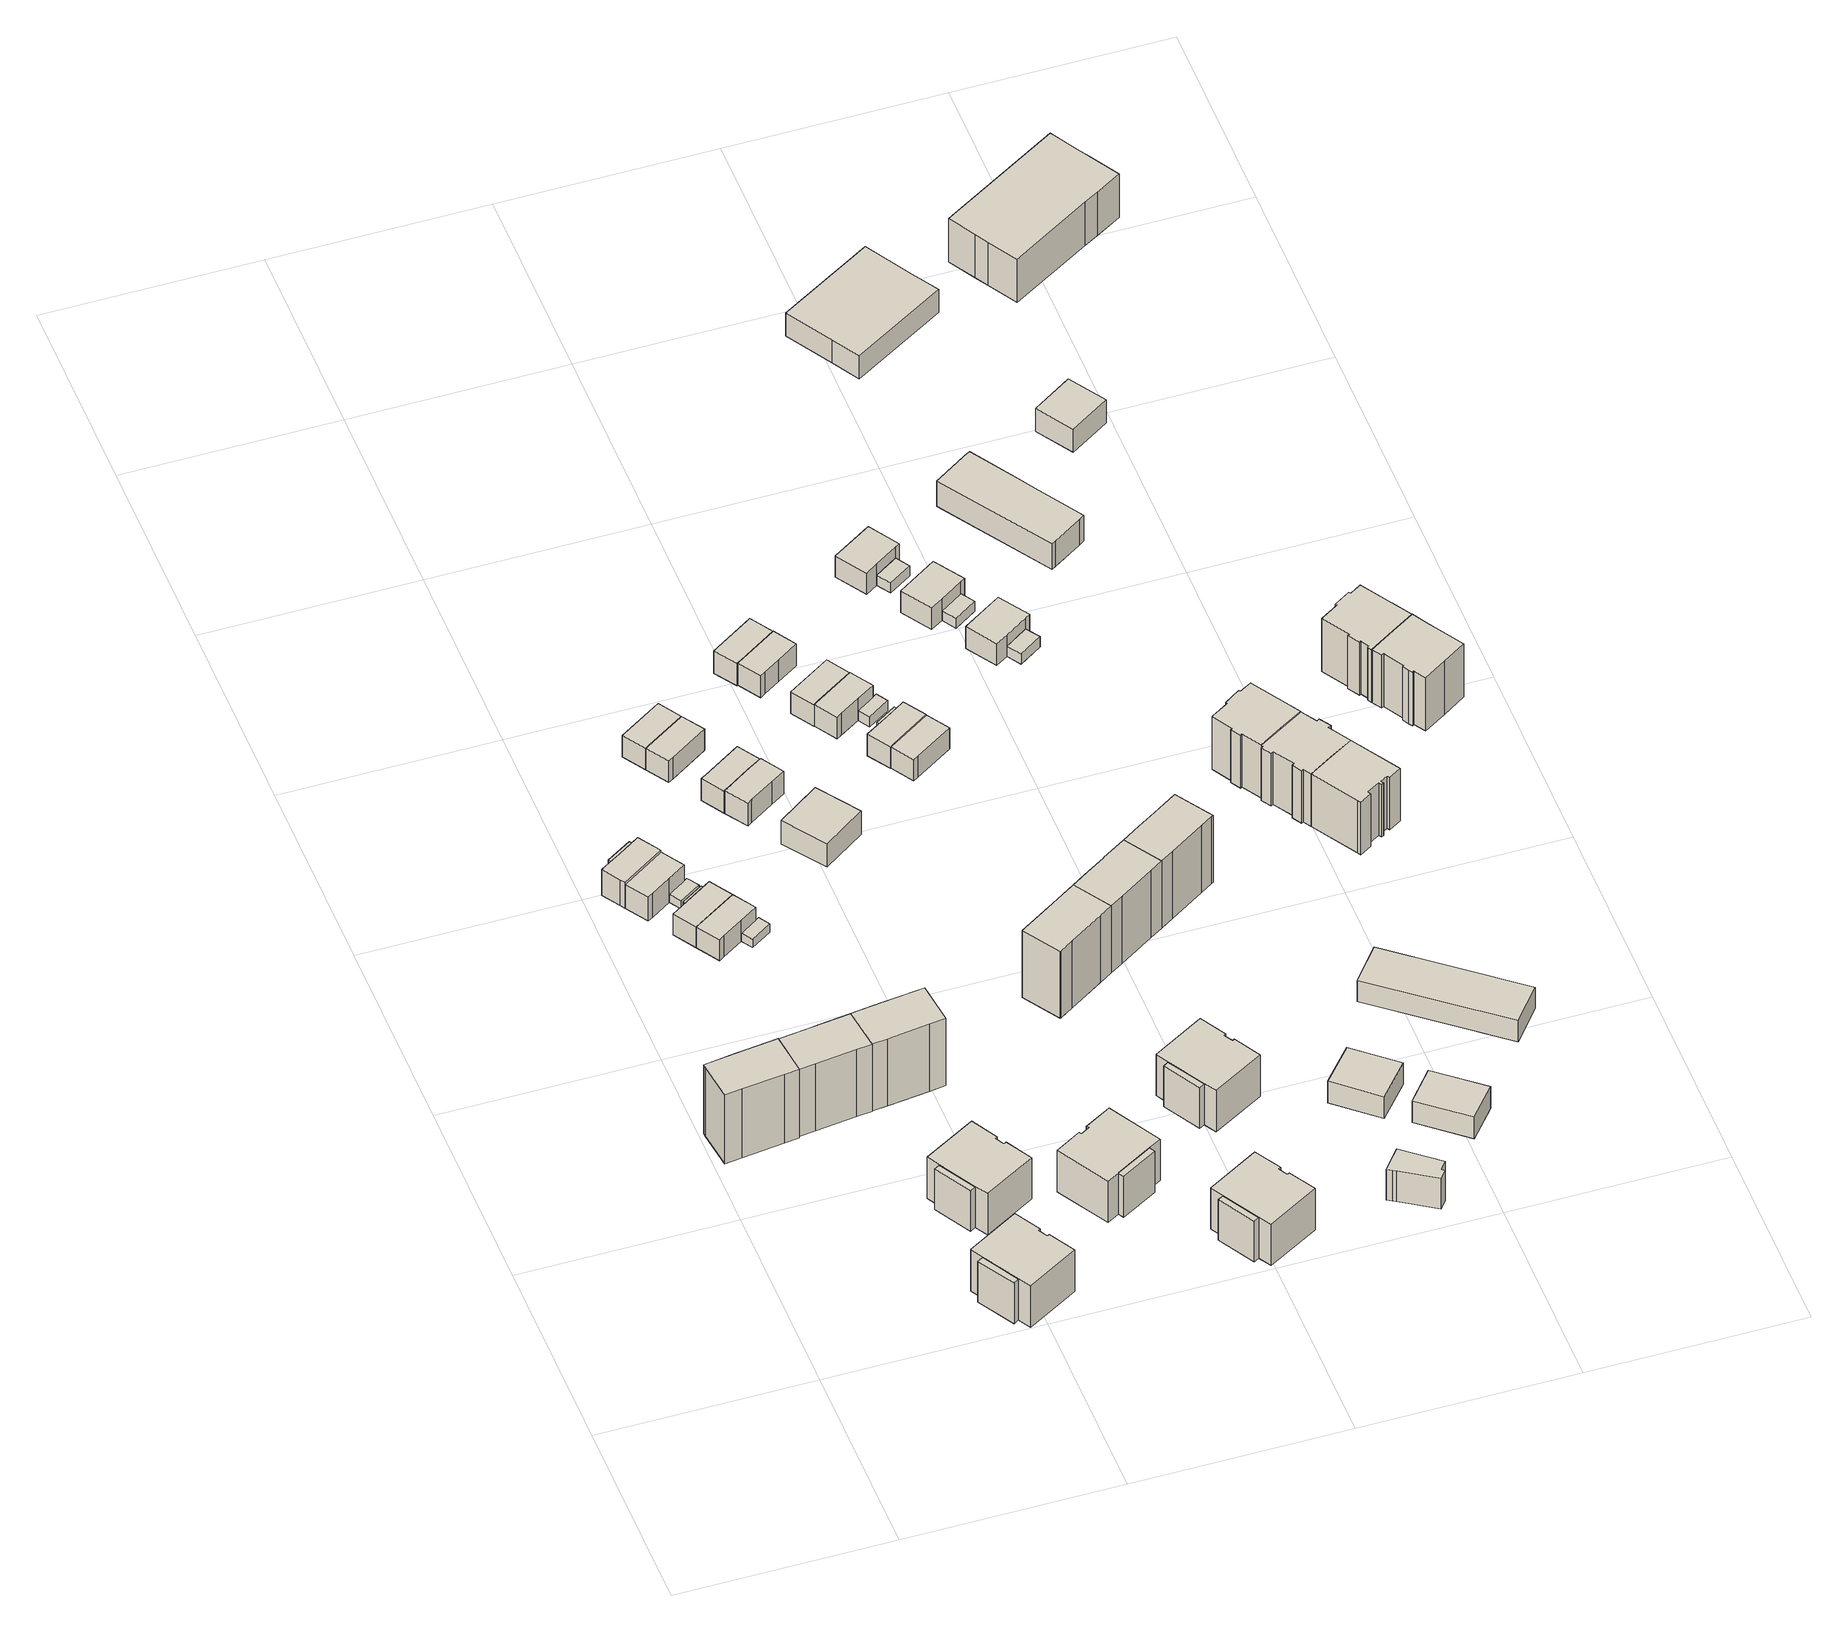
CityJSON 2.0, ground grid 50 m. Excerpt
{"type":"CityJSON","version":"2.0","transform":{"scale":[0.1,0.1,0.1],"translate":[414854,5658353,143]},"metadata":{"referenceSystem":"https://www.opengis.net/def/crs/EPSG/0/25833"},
"CityObjects":{
"building1":{"type":"Building","attributes":{"Dachtyp_tdc":"tdcPolyFlatRoof","Gemeindeschluessel":14612000,"Dachneigung":0,"QualitaetDacherkennung":58,"Geometrietyp2DReferenz":"3000","measuredHeight":20.03,"function":"31001_9998","roofType":"1000"},"geometry":[{"type":"Solid","lod":"1","boundaries":[[[[0,1,2,3,4,5,6,7,8]],[[9,10,11,12,13,14,15,16,17]],[[8,10,9,0]],[[7,11,10,8]],[[6,12,11,7]],[[5,13,12,6]],[[4,14,13,5]],[[3,15,14,4]],[[2,16,15,3]],[[1,17,16,2]],[[0,9,17,1]]]]}]},
"building2":{"type":"Building","attributes":{"Dachtyp_tdc":"tdcPolyFlatRoof","Gemeindeschluessel":14612000,"Dachneigung":0,"QualitaetDacherkennung":58,"Geometrietyp2DReferenz":"3000","measuredHeight":19.51,"function":"31001_9998","roofType":"1000"},"geometry":[{"type":"Solid","lod":"1","boundaries":[[[[18,19,20,21,22,23,24,25]],[[26,27,28,29,30,31,32,33]],[[25,27,26,18]],[[24,28,27,25]],[[23,29,28,24]],[[22,30,29,23]],[[21,31,30,22]],[[20,32,31,21]],[[19,33,32,20]],[[18,26,33,19]]]]}]},
"building3":{"type":"Building","attributes":{"Gemeindeschluessel":14612000,"Geometrietyp2DReferenz":"3000","function":"31001_9998","roofType":"9999"},"children":["building3-1","building3-2"]},
"building3-1":{"type":"BuildingPart","attributes":{"Dachtyp_tdc":"tdcFreeFormRoof","Dachneigung":24.7,"QualitaetDacherkennung":21,"Geometrietyp2DReferenz":"3000","measuredHeight":12.06,"roofType":"5000"},"parents":["building3"],"geometry":[{"type":"Solid","lod":"1","boundaries":[[[[34,35,36,37]],[[38,39,40,41]],[[37,39,38,34]],[[36,40,39,37]],[[35,41,40,36]],[[34,38,41,35]]]]}]},
"building3-2":{"type":"BuildingPart","attributes":{"Dachtyp_tdc":"tdcPolyFlatRoof","Dachneigung":0,"QualitaetDacherkennung":77,"Geometrietyp2DReferenz":"3000","measuredHeight":12.06,"roofType":"1000"},"parents":["building3"],"geometry":[{"type":"Solid","lod":"1","boundaries":[[[[42,43,44,45,46,47,48,49,50,51]],[[40,52,53,54,55,56,57,58,59,41]],[[50,52,40,51]],[[49,53,52,50]],[[48,54,53,49]],[[47,55,54,48]],[[46,56,55,47]],[[45,57,56,46]],[[44,58,57,45]],[[43,59,58,44]],[[42,41,59,43]],[[51,40,41,42]]]]}]},
"building4":{"type":"Building","attributes":{"Dachtyp_tdc":"tdcGableRoof","Gemeindeschluessel":14612000,"Dachneigung":21.4,"QualitaetDacherkennung":9,"Geometrietyp2DReferenz":"3000","measuredHeight":8.37,"function":"31001_9998","roofType":"3100"},"geometry":[{"type":"Solid","lod":"1","boundaries":[[[[60,61,62,63,64,65,66,67]],[[68,69,70,71,72,73,74,75]],[[67,69,68,60]],[[66,70,69,67]],[[65,71,70,66]],[[64,72,71,65]],[[63,73,72,64]],[[62,74,73,63]],[[61,75,74,62]],[[60,68,75,61]]]]}]},
"building5":{"type":"Building","attributes":{"Dachtyp_tdc":"tdcHipAndGableRoof","Gemeindeschluessel":14612000,"Dachneigung":18.45,"QualitaetDacherkennung":11,"Geometrietyp2DReferenz":"3000","measuredHeight":8.54,"function":"31001_9998","roofType":"5000"},"geometry":[{"type":"Solid","lod":"1","boundaries":[[[[76,77,78,79,80,81]],[[82,83,84,85,72,71]],[[81,83,82,76]],[[80,84,83,81]],[[79,85,84,80]],[[78,72,85,79]],[[77,71,72,78]],[[76,82,71,77]]]]}]},
"building6":{"type":"Building","attributes":{"Dachtyp_tdc":"tdcFreeFormRoof","Gemeindeschluessel":14612000,"Dachneigung":41.2,"QualitaetDacherkennung":10,"Geometrietyp2DReferenz":"3000","measuredHeight":5.76,"function":"31001_9998","roofType":"5000"},"geometry":[{"type":"Solid","lod":"1","boundaries":[[[[86,87,88,89]],[[90,91,92,93]],[[89,91,90,86]],[[88,92,91,89]],[[87,93,92,88]],[[86,90,93,87]]]]}]},
"building7":{"type":"Building","attributes":{"Gemeindeschluessel":14612000,"Geometrietyp2DReferenz":"3000","function":"31001_9998","roofType":"9999"},"children":["building7-1","building7-2"]},
"building7-1":{"type":"BuildingPart","attributes":{"Dachtyp_tdc":"tdcPolyFlatRoof","Dachneigung":0,"QualitaetDacherkennung":74,"Geometrietyp2DReferenz":"3000","measuredHeight":12.01,"roofType":"1000"},"parents":["building7"],"geometry":[{"type":"Solid","lod":"1","boundaries":[[[[94,95,96,97,98,99,100,101,102,103]],[[104,105,106,107,108,109,110,111,112,113]],[[103,105,104,94]],[[102,106,105,103]],[[101,107,106,102]],[[100,108,107,101]],[[99,109,108,100]],[[98,110,109,99]],[[97,111,110,98]],[[96,112,111,97]],[[95,113,112,96]],[[94,104,113,95]]]]}]},
"building7-2":{"type":"BuildingPart","attributes":{"Dachtyp_tdc":"tdcFreeFormRoof","Dachneigung":25.56,"QualitaetDacherkennung":22,"Geometrietyp2DReferenz":"3000","measuredHeight":12,"roofType":"5000"},"parents":["building7"],"geometry":[{"type":"Solid","lod":"1","boundaries":[[[[114,115,116,117]],[[105,118,119,106]],[[117,118,105,114]],[[116,119,118,117]],[[115,106,119,116]],[[114,105,106,115]]]]}]},
"building8":{"type":"Building","attributes":{"Dachtyp_tdc":"tdcPolyFlatRoof","Gemeindeschluessel":14612000,"Dachneigung":0,"QualitaetDacherkennung":47,"Geometrietyp2DReferenz":"3000","measuredHeight":6.09,"function":"31001_9998","roofType":"1000"},"geometry":[{"type":"Solid","lod":"1","boundaries":[[[[120,121,122,123,124,125,126]],[[127,128,129,130,131,132,133]],[[126,128,127,120]],[[125,129,128,126]],[[124,130,129,125]],[[123,131,130,124]],[[122,132,131,123]],[[121,133,132,122]],[[120,127,133,121]]]]}]},
"building9":{"type":"Building","attributes":{"Dachtyp_tdc":"tdcPolyFlatRoof","Gemeindeschluessel":14612000,"Dachneigung":0,"QualitaetDacherkennung":49,"Geometrietyp2DReferenz":"3000","measuredHeight":2.35,"function":"31001_9998","roofType":"1000"},"geometry":[{"type":"Solid","lod":"1","boundaries":[[[[134,135,136,137,138]],[[139,83,82,140,141]],[[138,83,139,134]],[[137,82,83,138]],[[136,140,82,137]],[[135,141,140,136]],[[134,139,141,135]]]]}]},
"building10":{"type":"Building","attributes":{"Dachtyp_tdc":"tdcPolyFlatRoof","Gemeindeschluessel":14612000,"Dachneigung":0,"QualitaetDacherkennung":43,"Geometrietyp2DReferenz":"3000","measuredHeight":6.1,"function":"31001_9998","roofType":"1000"},"geometry":[{"type":"Solid","lod":"1","boundaries":[[[[142,143,144,121,120,126,145]],[[146,147,128,127,133,148,149]],[[145,147,146,142]],[[126,128,147,145]],[[120,127,128,126]],[[121,133,127,120]],[[144,148,133,121]],[[143,149,148,144]],[[142,146,149,143]]]]}]},
"building11":{"type":"Building","attributes":{"Dachtyp_tdc":"tdcPolyFlatRoof","Gemeindeschluessel":14612000,"Dachneigung":0,"QualitaetDacherkennung":47,"Geometrietyp2DReferenz":"3000","measuredHeight":2.35,"function":"31001_9998","roofType":"1000"},"geometry":[{"type":"Solid","lod":"1","boundaries":[[[[150,151,152,153,154]],[[131,155,156,157,132]],[[154,155,131,150]],[[153,156,155,154]],[[152,157,156,153]],[[151,132,157,152]],[[150,131,132,151]]]]}]},
"building12":{"type":"Building","attributes":{"Dachtyp_tdc":"tdcPolyFlatRoof","Gemeindeschluessel":14612000,"Dachneigung":0,"QualitaetDacherkennung":59,"Geometrietyp2DReferenz":"3000","measuredHeight":19.49,"function":"31001_9998","roofType":"1000"},"geometry":[{"type":"Solid","lod":"1","boundaries":[[[[158,159,160,161,162,163,164,165]],[[166,167,168,169,170,171,172,173]],[[165,167,166,158]],[[164,168,167,165]],[[163,169,168,164]],[[162,170,169,163]],[[161,171,170,162]],[[160,172,171,161]],[[159,173,172,160]],[[158,166,173,159]]]]}]},
"building13":{"type":"Building","attributes":{"Dachtyp_tdc":"tdcPolyFlatRoof","Gemeindeschluessel":14612000,"Dachneigung":0,"QualitaetDacherkennung":46,"Geometrietyp2DReferenz":"3000","measuredHeight":2.37,"function":"31001_9998","roofType":"1000"},"geometry":[{"type":"Solid","lod":"1","boundaries":[[[[174,175,176,177,178]],[[179,149,148,180,181]],[[178,149,179,174]],[[177,148,149,178]],[[176,180,148,177]],[[175,181,180,176]],[[174,179,181,175]]]]}]},
"building14":{"type":"Building","attributes":{"Dachtyp_tdc":"tdcPolyFlatRoof","Gemeindeschluessel":14612000,"Dachneigung":0,"QualitaetDacherkennung":45,"Geometrietyp2DReferenz":"3000","measuredHeight":6.19,"function":"31001_9998","roofType":"1000"},"geometry":[{"type":"Solid","lod":"1","boundaries":[[[[182,183,184,185,186,187]],[[188,189,190,191,192,193]],[[187,189,188,182]],[[186,190,189,187]],[[185,191,190,186]],[[184,192,191,185]],[[183,193,192,184]],[[182,188,193,183]]]]}]},
"building15":{"type":"Building","attributes":{"Dachtyp_tdc":"tdcPolyFlatRoof","Gemeindeschluessel":14612000,"Dachneigung":0,"QualitaetDacherkennung":45,"Geometrietyp2DReferenz":"3000","measuredHeight":6.2,"function":"31001_9998","roofType":"1000"},"geometry":[{"type":"Solid","lod":"1","boundaries":[[[[194,195,196,183,182,187]],[[197,189,188,193,198,199]],[[187,189,197,194]],[[182,188,189,187]],[[183,193,188,182]],[[196,198,193,183]],[[195,199,198,196]],[[194,197,199,195]]]]}]},
"building16":{"type":"Building","attributes":{"Gemeindeschluessel":14612000,"Geometrietyp2DReferenz":"3000","function":"31001_9998","roofType":"9999"},"children":["building16-1","building16-2"]},
"building16-1":{"type":"BuildingPart","attributes":{"Dachtyp_tdc":"tdcFreeFormRoof","Dachneigung":25.15,"QualitaetDacherkennung":24,"Geometrietyp2DReferenz":"3000","measuredHeight":12.03,"roofType":"5000"},"parents":["building16"],"geometry":[{"type":"Solid","lod":"1","boundaries":[[[[200,201,202,203]],[[204,205,206,207]],[[203,205,204,200]],[[202,206,205,203]],[[201,207,206,202]],[[200,204,207,201]]]]}]},
"building16-2":{"type":"BuildingPart","attributes":{"Dachtyp_tdc":"tdcPolyFlatRoof","Dachneigung":0,"QualitaetDacherkennung":74,"Geometrietyp2DReferenz":"3000","measuredHeight":11.99,"roofType":"1000"},"parents":["building16"],"geometry":[{"type":"Solid","lod":"1","boundaries":[[[[208,209,210,211,212,213,214,215,216,217,218]],[[207,219,220,221,222,223,224,225,226,227,204]],[[218,219,207,208]],[[217,220,219,218]],[[216,221,220,217]],[[215,222,221,216]],[[214,223,222,215]],[[213,224,223,214]],[[212,225,224,213]],[[211,226,225,212]],[[210,227,226,211]],[[209,204,227,210]],[[208,207,204,209]]]]}]},
"building17":{"type":"Building","attributes":{"Dachtyp_tdc":"tdcPolyFlatRoof","Gemeindeschluessel":14612000,"Dachneigung":0,"QualitaetDacherkennung":43,"Geometrietyp2DReferenz":"3000","measuredHeight":6.32,"function":"31001_9998","roofType":"1000"},"geometry":[{"type":"Solid","lod":"1","boundaries":[[[[228,229,230,231,232,233]],[[234,235,236,237,238,239]],[[233,235,234,228]],[[232,236,235,233]],[[231,237,236,232]],[[230,238,237,231]],[[229,239,238,230]],[[228,234,239,229]]]]}]},
"building18":{"type":"Building","attributes":{"Dachtyp_tdc":"tdcGableRoof","Gemeindeschluessel":14612000,"Dachneigung":10.66,"QualitaetDacherkennung":20,"Geometrietyp2DReferenz":"3000","measuredHeight":7.32,"function":"31001_9998","roofType":"3100"},"geometry":[{"type":"Solid","lod":"1","boundaries":[[[[240,241,242,243,244,245,246,247]],[[248,249,250,235,234,251,239,252]],[[247,249,248,240]],[[246,250,249,247]],[[245,235,250,246]],[[244,234,235,245]],[[243,251,234,244]],[[242,239,251,243]],[[241,252,239,242]],[[240,248,252,241]]]]}]},
"building19":{"type":"Building","attributes":{"Dachtyp_tdc":"tdcFreeFormRoof","Gemeindeschluessel":14612000,"Dachneigung":11.23,"QualitaetDacherkennung":20,"Geometrietyp2DReferenz":"3000","measuredHeight":7.35,"function":"31001_9998","roofType":"5000"},"geometry":[{"type":"Solid","lod":"1","boundaries":[[[[253,254,255,256]],[[257,258,259,260]],[[256,258,257,253]],[[255,259,258,256]],[[254,260,259,255]],[[253,257,260,254]]]]}]},
"building20":{"type":"Building","attributes":{"Gemeindeschluessel":14612000,"Geometrietyp2DReferenz":"3000","function":"31001_9998","roofType":"9999"},"children":["building20-1","building20-2"]},
"building20-1":{"type":"BuildingPart","attributes":{"Dachtyp_tdc":"tdcPolyFlatRoof","Dachneigung":0,"QualitaetDacherkennung":78,"Geometrietyp2DReferenz":"3000","measuredHeight":12,"roofType":"1000"},"parents":["building20"],"geometry":[{"type":"Solid","lod":"1","boundaries":[[[[261,262,263,264,265,266,267,268,269,270]],[[271,272,273,274,275,276,277,278,279,280]],[[269,272,271,270]],[[268,273,272,269]],[[267,274,273,268]],[[266,275,274,267]],[[265,276,275,266]],[[264,277,276,265]],[[263,278,277,264]],[[262,279,278,263]],[[261,280,279,262]],[[270,271,280,261]]]]}]},
"building20-2":{"type":"BuildingPart","attributes":{"Dachtyp_tdc":"tdcPolyFlatRoof","Dachneigung":4.32,"QualitaetDacherkennung":24,"Geometrietyp2DReferenz":"3000","measuredHeight":11.91,"roofType":"2100"},"parents":["building20"],"geometry":[{"type":"Solid","lod":"1","boundaries":[[[[281,282,283,284]],[[280,285,286,271]],[[284,285,280,281]],[[283,286,285,284]],[[282,271,286,283]],[[281,280,271,282]]]]}]},
"building21":{"type":"Building","attributes":{"Gemeindeschluessel":14612000,"Geometrietyp2DReferenz":"3000","function":"31001_9998","roofType":"9999"},"children":["building21-1","building21-2"]},
"building21-1":{"type":"BuildingPart","attributes":{"Dachtyp_tdc":"tdcPolyFlatRoof","Dachneigung":0,"QualitaetDacherkennung":62,"Geometrietyp2DReferenz":"3000","measuredHeight":19.57,"roofType":"1000"},"parents":["building21"],"geometry":[{"type":"Solid","lod":"1","boundaries":[[[[287,288,289,290,291,292,293,294,295]],[[296,297,298,299,300,301,302,303,304]],[[295,297,296,287]],[[294,298,297,295]],[[293,299,298,294]],[[292,300,299,293]],[[291,301,300,292]],[[290,302,301,291]],[[289,303,302,290]],[[288,304,303,289]],[[287,296,304,288]]]]}]},
"building21-2":{"type":"BuildingPart","attributes":{"Dachtyp_tdc":"tdcPolyFlatRoof","Dachneigung":0,"QualitaetDacherkennung":77,"Geometrietyp2DReferenz":"3000","measuredHeight":2.85,"roofType":"1000"},"parents":["building21"],"geometry":[{"type":"Solid","lod":"1","boundaries":[[[[305,306,307,308,309,310,311,312]],[[313,314,315,303,302,316,317,318]],[[312,314,313,305]],[[311,315,314,312]],[[310,303,315,311]],[[309,302,303,310]],[[308,316,302,309]],[[307,317,316,308]],[[306,318,317,307]],[[305,313,318,306]]]]}]},
"building22":{"type":"Building","attributes":{"Dachtyp_tdc":"tdcPolyFlatRoof","Gemeindeschluessel":14612000,"Dachneigung":0,"QualitaetDacherkennung":46,"Geometrietyp2DReferenz":"3000","measuredHeight":6.47,"function":"31001_9998","roofType":"1000"},"geometry":[{"type":"Solid","lod":"1","boundaries":[[[[319,320,321,322,323,324]],[[325,326,327,328,329,330]],[[324,326,325,319]],[[323,327,326,324]],[[322,328,327,323]],[[321,329,328,322]],[[320,330,329,321]],[[319,325,330,320]]]]}]},
"building23":{"type":"Building","attributes":{"Dachtyp_tdc":"tdcPolyFlatRoof","Gemeindeschluessel":14612000,"Dachneigung":0,"QualitaetDacherkennung":48,"Geometrietyp2DReferenz":"3000","measuredHeight":6.26,"function":"31001_9998","roofType":"1000"},"geometry":[{"type":"Solid","lod":"1","boundaries":[[[[331,332,333,334,335,336,337]],[[338,339,340,341,342,343,344]],[[337,339,338,331]],[[336,340,339,337]],[[335,341,340,336]],[[334,342,341,335]],[[333,343,342,334]],[[332,344,343,333]],[[331,338,344,332]]]]}]},
"building24":{"type":"Building","attributes":{"Gemeindeschluessel":14612000,"Geometrietyp2DReferenz":"3000","function":"31001_9998","roofType":"9999"},"children":["building24-1","building24-2"]},
"building24-1":{"type":"BuildingPart","attributes":{"Dachtyp_tdc":"tdcFreeFormRoof","Dachneigung":24.8,"QualitaetDacherkennung":22,"Geometrietyp2DReferenz":"3000","measuredHeight":12.02,"roofType":"5000"},"parents":["building24"],"geometry":[{"type":"Solid","lod":"1","boundaries":[[[[345,346,347,348]],[[349,350,351,352]],[[348,350,349,345]],[[347,351,350,348]],[[346,352,351,347]],[[345,349,352,346]]]]}]},
"building24-2":{"type":"BuildingPart","attributes":{"Dachtyp_tdc":"tdcPolyFlatRoof","Dachneigung":0,"QualitaetDacherkennung":77,"Geometrietyp2DReferenz":"3000","measuredHeight":12.03,"roofType":"1000"},"parents":["building24"],"geometry":[{"type":"Solid","lod":"1","boundaries":[[[[353,354,355,356,357,358,359,360,361,362]],[[363,349,352,364,365,366,367,368,369,370]],[[362,349,363,353]],[[361,352,349,362]],[[360,364,352,361]],[[359,365,364,360]],[[358,366,365,359]],[[357,367,366,358]],[[356,368,367,357]],[[355,369,368,356]],[[354,370,369,355]],[[353,363,370,354]]]]}]},
"building25":{"type":"Building","attributes":{"Dachtyp_tdc":"tdcPolyFlatRoof","Gemeindeschluessel":14612000,"Dachneigung":0,"QualitaetDacherkennung":44,"Geometrietyp2DReferenz":"3000","measuredHeight":6.24,"function":"31001_9998","roofType":"1000"},"geometry":[{"type":"Solid","lod":"1","boundaries":[[[[371,372,373,374,375,376]],[[377,378,379,380,381,382]],[[376,378,377,371]],[[375,379,378,376]],[[374,380,379,375]],[[373,381,380,374]],[[372,382,381,373]],[[371,377,382,372]]]]}]},
"building26":{"type":"Building","attributes":{"Dachtyp_tdc":"tdcPolyFlatRoof","Gemeindeschluessel":14612000,"Dachneigung":0,"QualitaetDacherkennung":39,"Geometrietyp2DReferenz":"3000","measuredHeight":6.32,"function":"31001_9998","roofType":"1000"},"geometry":[{"type":"Solid","lod":"1","boundaries":[[[[383,384,385,386,387,388,389]],[[390,391,392,393,394,395,396]],[[389,391,390,383]],[[388,392,391,389]],[[387,393,392,388]],[[386,394,393,387]],[[385,395,394,386]],[[384,396,395,385]],[[383,390,396,384]]]]}]},
"building27":{"type":"Building","attributes":{"Dachtyp_tdc":"tdcPolyFlatRoof","Gemeindeschluessel":14612000,"Dachneigung":0,"QualitaetDacherkennung":46,"Geometrietyp2DReferenz":"3000","measuredHeight":6.27,"function":"31001_9998","roofType":"1000"},"geometry":[{"type":"Solid","lod":"1","boundaries":[[[[397,398,399,400,401,402,403]],[[404,405,406,407,408,409,410]],[[403,405,404,397]],[[402,406,405,403]],[[401,407,406,402]],[[400,408,407,401]],[[399,409,408,400]],[[398,410,409,399]],[[397,404,410,398]]]]}]},
"building28":{"type":"Building","attributes":{"Dachtyp_tdc":"tdcPolyFlatRoof","Gemeindeschluessel":14612000,"Dachneigung":0,"QualitaetDacherkennung":0,"Geometrietyp2DReferenz":"3000","BezugspunktDach":"2000","measuredHeight":3,"function":"31001_9998"},"geometry":[{"type":"Solid","lod":"1","boundaries":[[[[411,412,413,414,415]],[[416,417,418,419,420]],[[415,417,416,411]],[[414,418,417,415]],[[413,419,418,414]],[[412,420,419,413]],[[411,416,420,412]]]]}]},
"building29":{"type":"Building","attributes":{"Dachtyp_tdc":"tdcPolyFlatRoof","Gemeindeschluessel":14612000,"Dachneigung":0,"QualitaetDacherkennung":45,"Geometrietyp2DReferenz":"3000","measuredHeight":6.13,"function":"31001_9998","roofType":"1000"},"geometry":[{"type":"Solid","lod":"1","boundaries":[[[[421,422,423,424,425,426]],[[427,428,429,430,431,432]],[[426,428,427,421]],[[425,429,428,426]],[[424,430,429,425]],[[423,431,430,424]],[[422,432,431,423]],[[421,427,432,422]]]]}]},
"building30":{"type":"Building","attributes":{"Dachtyp_tdc":"tdcPolyFlatRoof","Gemeindeschluessel":14612000,"Dachneigung":0,"QualitaetDacherkennung":52,"Geometrietyp2DReferenz":"3000","measuredHeight":2.41,"function":"31001_9998","roofType":"1000"},"geometry":[{"type":"Solid","lod":"1","boundaries":[[[[433,434,435,436,437]],[[408,438,439,440,409]],[[437,438,408,433]],[[436,439,438,437]],[[435,440,439,436]],[[434,409,440,435]],[[433,408,409,434]]]]}]},
"building31":{"type":"Building","attributes":{"Gemeindeschluessel":14612000,"Geometrietyp2DReferenz":"3000","function":"31001_9998","roofType":"9999"},"children":["building31-1","building31-2"]},
"building31-1":{"type":"BuildingPart","attributes":{"Dachtyp_tdc":"tdcPolyFlatRoof","Dachneigung":0,"QualitaetDacherkennung":59,"Geometrietyp2DReferenz":"3000","measuredHeight":2.86,"roofType":"1000"},"parents":["building31"],"geometry":[{"type":"MultiSurface","lod":"1","boundaries":[[[441,442,443,444,445,446,447,448,449,447,450,451]],[[452,453,454,455,456,457,455,458,459,460,461,462]],[[451,453,452,441]],[[450,454,453,451]],[[447,455,454,450]],[[448,457,456,449]],[[455,447,446,458]],[[445,459,458,446]],[[444,460,459,445]],[[443,461,460,444]],[[442,462,461,443]],[[441,452,462,442]]]}]},
"building31-2":{"type":"BuildingPart","attributes":{"Dachtyp_tdc":"tdcPolyFlatRoof","Dachneigung":0,"QualitaetDacherkennung":60,"Geometrietyp2DReferenz":"3000","measuredHeight":19.49,"roofType":"1000"},"parents":["building31"],"geometry":[{"type":"Solid","lod":"1","boundaries":[[[[463,288,287,464,465,466,467,468,469]],[[457,456,470,471,472,473,296,304,458]],[[469,457,458,463]],[[468,456,457,469]],[[467,470,456,468]],[[466,471,470,467]],[[465,472,471,466]],[[464,473,472,465]],[[287,296,473,464]],[[288,304,296,287]],[[463,458,304,288]]]]}]},
"building32":{"type":"Building","attributes":{"Dachtyp_tdc":"tdcPolyFlatRoof","Gemeindeschluessel":14612000,"Dachneigung":3.96,"QualitaetDacherkennung":68,"Geometrietyp2DReferenz":"3000","measuredHeight":9.29,"function":"31001_9998","roofType":"2100"},"geometry":[{"type":"Solid","lod":"1","boundaries":[[[[474,475,476,477,478,479,480,481,482]],[[483,484,485,486,487,488,489,490,491]],[[482,484,483,474]],[[481,485,484,482]],[[480,486,485,481]],[[479,487,486,480]],[[478,488,487,479]],[[477,489,488,478]],[[476,490,489,477]],[[475,491,490,476]],[[474,483,491,475]]]]}]},
"building33":{"type":"Building","attributes":{"Dachtyp_tdc":"tdcPolyFlatRoof","Gemeindeschluessel":14612000,"Dachneigung":4.12,"QualitaetDacherkennung":82,"Geometrietyp2DReferenz":"3000","measuredHeight":6.71,"function":"31001_9998","roofType":"2100"},"geometry":[{"type":"Solid","lod":"1","boundaries":[[[[492,493,494,495]],[[496,497,498,499]],[[495,497,496,492]],[[494,498,497,495]],[[493,499,498,494]],[[492,496,499,493]]]]}]},
"building34":{"type":"Building","attributes":{"Gemeindeschluessel":14612000,"Geometrietyp2DReferenz":"3000","function":"31001_9998","roofType":"9999"},"children":["building34-1","building34-2"]},
"building34-1":{"type":"BuildingPart","attributes":{"Dachtyp_tdc":"tdcPolyFlatRoof","Dachneigung":0,"QualitaetDacherkennung":46,"Geometrietyp2DReferenz":"3000","measuredHeight":2.86,"roofType":"1000"},"parents":["building34"],"geometry":[{"type":"MultiSurface","lod":"1","boundaries":[[[500,501,502,503,504,505,506,507,508]],[[509,510,511,512,513,514,515,516,517]],[[508,510,509,500]],[[507,511,510,508]],[[506,512,511,507]],[[512,506,504,514]],[[503,515,514,504]],[[502,516,515,503]],[[501,517,516,502]],[[500,509,517,501]]]}]},
"building34-2":{"type":"BuildingPart","attributes":{"Dachtyp_tdc":"tdcPolyFlatRoof","Dachneigung":0,"QualitaetDacherkennung":60,"Geometrietyp2DReferenz":"3000","measuredHeight":19.51,"roofType":"1000"},"parents":["building34"],"geometry":[{"type":"Solid","lod":"1","boundaries":[[[[518,467,466,519,520,521,522,523,524]],[[525,526,527,528,529,530,471,470,513]],[[524,525,513,518]],[[523,526,525,524]],[[522,527,526,523]],[[521,528,527,522]],[[520,529,528,521]],[[519,530,529,520]],[[466,471,530,519]],[[467,470,471,466]],[[518,513,470,467]]]]}]},
"building35":{"type":"Building","attributes":{"Gemeindeschluessel":14612000,"Geometrietyp2DReferenz":"3000","function":"31001_9998","roofType":"9999"},"children":["building35-1","building35-2"]},
"building35-1":{"type":"BuildingPart","attributes":{"Dachtyp_tdc":"tdcPolyFlatRoof","Dachneigung":0,"QualitaetDacherkennung":66,"Geometrietyp2DReferenz":"3000","measuredHeight":2.97,"roofType":"1000"},"parents":["building35"],"geometry":[{"type":"Solid","lod":"1","boundaries":[[[[531,532,533,534]],[[535,536,537,538]],[[534,536,535,531]],[[533,537,536,534]],[[532,538,537,533]],[[531,535,538,532]]]]}]},
"building35-2":{"type":"BuildingPart","attributes":{"Dachtyp_tdc":"tdcPolyFlatRoof","Dachneigung":0,"QualitaetDacherkennung":69,"Geometrietyp2DReferenz":"3000","measuredHeight":6.22,"roofType":"1000"},"parents":["building35"],"geometry":[{"type":"Solid","lod":"1","boundaries":[[[[539,540,541,542,543,544]],[[545,546,538,537,547,548]],[[544,546,545,539]],[[543,538,546,544]],[[542,537,538,543]],[[541,547,537,542]],[[540,548,547,541]],[[539,545,548,540]]]]}]},
"building36":{"type":"Building","attributes":{"Gemeindeschluessel":14612000,"Geometrietyp2DReferenz":"3000","function":"31001_9998","roofType":"9999"},"children":["building36-1","building36-2"]},
"building36-1":{"type":"BuildingPart","attributes":{"Dachtyp_tdc":"tdcPolyFlatRoof","Dachneigung":0,"QualitaetDacherkennung":64,"Geometrietyp2DReferenz":"3000","measuredHeight":6.29,"roofType":"1000"},"parents":["building36"],"geometry":[{"type":"Solid","lod":"1","boundaries":[[[[549,550,551,552,553,554]],[[555,556,557,558,559,560]],[[554,556,555,549]],[[553,557,556,554]],[[552,558,557,553]],[[551,559,558,552]],[[550,560,559,551]],[[549,555,560,550]]]]}]},
"building36-2":{"type":"BuildingPart","attributes":{"Dachtyp_tdc":"tdcPolyFlatRoof","Dachneigung":0,"QualitaetDacherkennung":73,"Geometrietyp2DReferenz":"3000","measuredHeight":2.98,"roofType":"1000"},"parents":["building36"],"geometry":[{"type":"Solid","lod":"1","boundaries":[[[[561,562,563,564]],[[565,566,558,557]],[[564,566,565,561]],[[563,558,566,564]],[[562,557,558,563]],[[561,565,557,562]]]]}]},
"building37":{"type":"Building","attributes":{"Dachtyp_tdc":"tdcPolyFlatRoof","Gemeindeschluessel":14612000,"Dachneigung":4.13,"QualitaetDacherkennung":68,"Geometrietyp2DReferenz":"3000","measuredHeight":6.61,"function":"31001_9998","roofType":"2100"},"geometry":[{"type":"Solid","lod":"1","boundaries":[[[[567,568,569,570]],[[571,572,573,574]],[[570,572,571,567]],[[569,573,572,570]],[[568,574,573,569]],[[567,571,574,568]]]]}]},
"building38":{"type":"Building","attributes":{"Gemeindeschluessel":14612000,"Geometrietyp2DReferenz":"3000","function":"31001_9998","roofType":"9999"},"children":["building38-1","building38-2"]},
"building38-1":{"type":"BuildingPart","attributes":{"Dachtyp_tdc":"tdcPolyFlatRoof","Dachneigung":3.37,"QualitaetDacherkennung":61,"Geometrietyp2DReferenz":"3000","measuredHeight":3.03,"roofType":"2100"},"parents":["building38"],"geometry":[{"type":"Solid","lod":"1","boundaries":[[[[575,576,577,578]],[[579,580,581,582]],[[578,580,579,575]],[[577,581,580,578]],[[576,582,581,577]],[[575,579,582,576]]]]}]},
"building38-2":{"type":"BuildingPart","attributes":{"Dachtyp_tdc":"tdcPolyFlatRoof","Dachneigung":0,"QualitaetDacherkennung":61,"Geometrietyp2DReferenz":"3000","measuredHeight":6.3,"roofType":"1000"},"parents":["building38"],"geometry":[{"type":"Solid","lod":"1","boundaries":[[[[583,584,585,586,587,588]],[[589,590,581,580,591,592]],[[588,590,589,583]],[[587,581,590,588]],[[586,580,581,587]],[[585,591,580,586]],[[584,592,591,585]],[[583,589,592,584]]]]}]},
"building39":{"type":"Building","attributes":{"Dachtyp_tdc":"tdcPolyFlatRoof","Gemeindeschluessel":14612000,"Dachneigung":4.1,"QualitaetDacherkennung":87,"Geometrietyp2DReferenz":"3000","measuredHeight":6.62,"function":"31001_9998","roofType":"2100"},"geometry":[{"type":"Solid","lod":"1","boundaries":[[[[593,594,595,596]],[[597,598,599,600]],[[596,598,597,593]],[[595,599,598,596]],[[594,600,599,595]],[[593,597,600,594]]]]}]},
"building40":{"type":"Building","attributes":{"Gemeindeschluessel":14612000,"Geometrietyp2DReferenz":"3000","function":"31001_9998","roofType":"9999"},"children":["building40-1","building40-2"]},
"building40-1":{"type":"BuildingPart","attributes":{"Dachtyp_tdc":"tdcPolyFlatRoof","Dachneigung":0,"QualitaetDacherkennung":66,"Geometrietyp2DReferenz":"3000","measuredHeight":3.52,"roofType":"1000"},"parents":["building40"],"geometry":[{"type":"Solid","lod":"1","boundaries":[[[[601,602,603,604,605,606]],[[607,608,609,610,611,612]],[[605,608,607,606]],[[604,609,608,605]],[[603,610,609,604]],[[602,611,610,603]],[[601,612,611,602]],[[606,607,612,601]]]]}]},
"building40-2":{"type":"BuildingPart","attributes":{"Dachtyp_tdc":"tdcCutGableRoof","Dachneigung":2.22,"QualitaetDacherkennung":43,"Geometrietyp2DReferenz":"3000","measuredHeight":9.62,"roofType":"9999"},"parents":["building40"],"geometry":[{"type":"Solid","lod":"1","boundaries":[[[[613,614,615,616,617,618,619,620,621,622]],[[623,607,612,624,625,626,627,628,629,630]],[[622,607,623,613]],[[621,612,607,622]],[[620,624,612,621]],[[619,625,624,620]],[[618,626,625,619]],[[617,627,626,618]],[[616,628,627,617]],[[615,629,628,616]],[[614,630,629,615]],[[613,623,630,614]]]]}]},
"building41":{"type":"Building","attributes":{"Dachtyp_tdc":"tdcHipAndGableRoof","Gemeindeschluessel":14612000,"Dachneigung":44.73,"QualitaetDacherkennung":59,"Geometrietyp2DReferenz":"3000","measuredHeight":18.91,"function":"31001_9998","roofType":"5000"},"geometry":[{"type":"Solid","lod":"1","boundaries":[[[[631,632,633,634,635,636,637,638,639,640,641,642,643,644]],[[645,646,647,648,649,650,651,652,653,654,655,656,657,658]],[[644,646,645,631]],[[643,647,646,644]],[[642,648,647,643]],[[641,649,648,642]],[[640,650,649,641]],[[639,651,650,640]],[[638,652,651,639]],[[637,653,652,638]],[[636,654,653,637]],[[635,655,654,636]],[[634,656,655,635]],[[633,657,656,634]],[[632,658,657,633]],[[631,645,658,632]]]]}]},
"building42":{"type":"Building","attributes":{"Dachtyp_tdc":"tdcGableRoof","Gemeindeschluessel":14612000,"Dachneigung":44.9,"QualitaetDacherkennung":59,"Geometrietyp2DReferenz":"3000","measuredHeight":18.89,"function":"31001_9998","roofType":"3100"},"geometry":[{"type":"Solid","lod":"1","boundaries":[[[[659,660,661,662,663,664,665,666,667,668,669,670,671,672,673,674,675,676]],[[677,678,679,680,681,682,683,645,658,657,684,685,686,687,688,689,690,691]],[[676,678,677,659]],[[675,679,678,676]],[[674,680,679,675]],[[673,681,680,674]],[[672,682,681,673]],[[671,683,682,672]],[[670,645,683,671]],[[669,658,645,670]],[[668,657,658,669]],[[667,684,657,668]],[[666,685,684,667]],[[665,686,685,666]],[[664,687,686,665]],[[663,688,687,664]],[[662,689,688,663]],[[661,690,689,662]],[[660,691,690,661]],[[659,677,691,660]]]]}]},
"building43":{"type":"Building","attributes":{"Dachtyp_tdc":"tdcHipAndGableRoof","Gemeindeschluessel":14612000,"Dachneigung":44.04,"QualitaetDacherkennung":49,"Geometrietyp2DReferenz":"3000","measuredHeight":18.83,"function":"31001_9998","roofType":"5000"},"geometry":[{"type":"Solid","lod":"1","boundaries":[[[[663,662,661,692,693,694,695,696,697,698,699,700,701,702,703]],[[688,704,705,706,707,708,709,710,711,712,713,714,715,690,689]],[[703,704,688,663]],[[702,705,704,703]],[[701,706,705,702]],[[700,707,706,701]],[[699,708,707,700]],[[698,709,708,699]],[[697,710,709,698]],[[696,711,710,697]],[[695,712,711,696]],[[694,713,712,695]],[[693,714,713,694]],[[692,715,714,693]],[[661,690,715,692]],[[662,689,690,661]],[[663,688,689,662]]]]}]},
"building44":{"type":"Building","attributes":{"Dachtyp_tdc":"tdcPolyFlatRoof","Gemeindeschluessel":14612000,"Dachneigung":0,"QualitaetDacherkennung":56,"Geometrietyp2DReferenz":"3000","measuredHeight":6.74,"function":"31001_3211","roofType":"1000"},"geometry":[{"type":"Solid","lod":"1","boundaries":[[[[716,717,718,719,720,721]],[[722,723,724,725,726,727]],[[721,723,722,716]],[[720,724,723,721]],[[719,725,724,720]],[[718,726,725,719]],[[717,727,726,718]],[[716,722,727,717]]]]}]},
"building45":{"type":"Building","attributes":{"Dachtyp_tdc":"tdcPolyFlatRoof","Gemeindeschluessel":14612000,"Dachneigung":0,"QualitaetDacherkennung":83,"Geometrietyp2DReferenz":"3000","measuredHeight":6.68,"function":"31001_9998","roofType":"1000"},"geometry":[{"type":"Solid","lod":"1","boundaries":[[[[728,729,730,731]],[[732,733,734,735]],[[731,733,732,728]],[[730,734,733,731]],[[729,735,734,730]],[[728,732,735,729]]]]}]},
"building46":{"type":"Building","attributes":{"Dachtyp_tdc":"tdcFreeFormRoof","Gemeindeschluessel":14612000,"Dachneigung":44.4,"QualitaetDacherkennung":61,"Geometrietyp2DReferenz":"3000","measuredHeight":18.81,"function":"31001_9998","roofType":"5000"},"geometry":[{"type":"Solid","lod":"1","boundaries":[[[[736,737,738,739,740,741,742,743,744,745,746,747,748,749,750,751,752]],[[753,754,755,756,757,758,759,760,761,762,763,764,765,766,767,768,769]],[[752,754,753,736]],[[751,755,754,752]],[[750,756,755,751]],[[749,757,756,750]],[[748,758,757,749]],[[747,759,758,748]],[[746,760,759,747]],[[745,761,760,746]],[[744,762,761,745]],[[743,763,762,744]],[[742,764,763,743]],[[741,765,764,742]],[[740,766,765,741]],[[739,767,766,740]],[[738,768,767,739]],[[737,769,768,738]],[[736,753,769,737]]]]}]},
"building47":{"type":"Building","attributes":{"Dachtyp_tdc":"tdcFreeFormRoof","Gemeindeschluessel":14612000,"Dachneigung":43.22,"QualitaetDacherkennung":58,"Geometrietyp2DReferenz":"3000","measuredHeight":18.82,"function":"31001_9998","roofType":"5000"},"geometry":[{"type":"Solid","lod":"1","boundaries":[[[[770,771,772,773,774,775,776,777,778,779,780,781,782,783,784]],[[785,786,787,788,789,790,768,791,766,792,793,794,795,796,797]],[[784,786,785,770]],[[783,787,786,784]],[[782,788,787,783]],[[781,789,788,782]],[[780,790,789,781]],[[779,768,790,780]],[[778,791,768,779]],[[777,766,791,778]],[[776,792,766,777]],[[775,793,792,776]],[[774,794,793,775]],[[773,795,794,774]],[[772,796,795,773]],[[771,797,796,772]],[[770,785,797,771]]]]}]},
"building48":{"type":"Building","attributes":{"name":"19. Grundschule Dresden","Dachtyp_tdc":"tdcPolyFlatRoof","Gemeindeschluessel":14612000,"Dachneigung":0,"QualitaetDacherkennung":86,"Geometrietyp2DReferenz":"3000","measuredHeight":12.6,"function":"31001_3021","roofType":"1000"},"geometry":[{"type":"Solid","lod":"1","boundaries":[[[[798,799,800,801,802,803,804,805,806,807,808]],[[809,810,811,812,813,814,815,816,817,818,819]],[[808,810,809,798]],[[807,811,810,808]],[[806,812,811,807]],[[805,813,812,806]],[[804,814,813,805]],[[803,815,814,804]],[[802,816,815,803]],[[801,817,816,802]],[[800,818,817,801]],[[799,819,818,800]],[[798,809,819,799]]]]}]}
},
"vertices":[
[60,666,214],[159,678,214],[192,682,214],[180,782,214],[108,773,214],[84,770,214],[9,760,214],[10,749,214],[21,661,214],[60,666,14],[21,661,14],[10,749,14],[9,760,14],[84,770,14],[108,773,14],[180,782,14],[192,682,14],[159,678,14],
[229,687,213],[324,699,213],[359,703,213],[347,803,213],[274,794,213],[250,791,213],[180,782,213],[192,682,213],[229,687,18],[192,682,18],[180,782,18],[250,791,18],[274,794,18],[347,803,18],[359,703,18],[324,699,18],
[434,24,127],[446,31,127],[397,116,127],[384,109,127],[434,24,8],[384,109,8],[397,116,8],[446,31,8],
[446,31,129],[463,2,129],[584,72,129],[549,133,129],[544,130,129],[532,151,129],[537,154,129],[502,215,129],[381,145,129],[397,116,129],[381,145,8],[502,215,8],[537,154,8],[532,151,8],[544,130,8],[549,133,8],[584,72,8],[463,2,8],
[88,1516,98],[49,1492,98],[38,1484,98],[64,1443,98],[71,1432,98],[172,1498,98],[165,1509,98],[139,1549,98],[88,1516,23],[139,1549,23],[165,1509,23],[172,1498,23],[71,1432,23],[64,1443,23],[38,1484,23],[49,1492,23],
[205,1446,93],[172,1498,93],[71,1432,93],[104,1381,93],[116,1388,93],[163,1419,93],[205,1446,23],[163,1419,23],[116,1388,23],[104,1381,23],
[88,1516,62],[146,1554,62],[131,1578,62],[72,1541,62],[88,1516,24],[72,1541,24],[131,1578,24],[146,1554,24],
[465,280,138],[586,350,138],[551,411,138],[545,408,138],[534,428,138],[539,431,138],[504,493,138],[382,423,138],[399,394,138],[448,309,138],[465,280,18],[448,309,18],[399,394,18],[382,423,18],[504,493,18],[539,431,18],[534,428,18],[545,408,18],[551,411,18],[586,350,18],
[448,309,136],[399,394,136],[386,387,136],[435,301,136],[435,301,18],[386,387,18],
[184,1282,84],[274,1339,84],[241,1391,84],[199,1364,84],[151,1333,84],[139,1326,84],[172,1274,84],[184,1282,23],[172,1274,23],[139,1326,23],[151,1333,23],[199,1364,23],[241,1391,23],[274,1339,23],
[180,1392,47],[230,1424,47],[213,1451,47],[205,1446,47],[163,1419,47],[180,1392,23],[213,1451,23],[230,1424,23],
[217,1230,84],[266,1261,84],[307,1288,84],[205,1222,84],[217,1230,23],[205,1222,23],[307,1288,23],[266,1261,23],
[199,1364,47],[241,1391,47],[249,1396,47],[233,1420,47],[183,1388,47],[183,1388,23],[233,1420,23],[249,1396,23],
[347,803,214],[359,703,214],[394,707,214],[491,719,214],[528,724,214],[516,824,214],[442,815,214],[418,812,214],[347,803,19],[418,812,19],[442,815,19],[516,824,19],[528,724,19],[491,719,19],[394,707,19],[359,703,19],
[282,1236,47],[331,1267,47],[315,1293,47],[307,1288,47],[266,1261,47],[282,1236,23],[315,1293,23],[331,1267,23],
[254,1803,95],[343,1860,95],[310,1912,95],[220,1854,95],[209,1847,95],[242,1795,95],[254,1803,33],[242,1795,33],[209,1847,33],[220,1854,33],[310,1912,33],[343,1860,33],
[275,1744,95],[287,1751,95],[376,1809,95],[275,1744,33],[376,1809,33],[287,1751,33],
[827,299,136],[741,250,136],[749,237,136],[834,286,136],[827,299,17],[834,286,17],[749,237,17],[741,250,17],
[741,250,137],[827,299,137],[856,315,137],[786,437,137],[724,401,137],[728,396,137],[707,384,137],[704,390,137],[643,354,137],[713,233,137],[742,250,137],[742,250,17],[713,233,17],[643,354,17],[704,390,17],[707,384,17],[728,396,17],[724,401,17],[786,437,17],[856,315,17],
[366,1627,96],[456,1685,96],[423,1737,96],[333,1679,96],[321,1672,96],[354,1620,96],[366,1627,33],[354,1620,33],[321,1672,33],[333,1679,33],[423,1737,33],[456,1685,33],
[455,1612,99],[489,1633,99],[456,1685,99],[422,1664,99],[366,1627,99],[354,1620,99],[388,1568,99],[399,1576,99],[455,1612,33],[399,1576,33],[388,1568,33],[422,1664,33],[489,1633,33],
[503,1400,101],[601,1468,101],[534,1565,101],[435,1496,101],[503,1400,33],[435,1496,33],[534,1565,33],[601,1468,33],
[976,38,130],[993,9,130],[1114,79,130],[1078,140,130],[1073,137,130],[1061,158,130],[1067,161,130],[1031,222,130],[910,152,130],[927,123,130],[927,123,10],[910,152,10],[1031,222,10],[1067,161,10],[1061,158,10],[1073,137,10],[1078,140,10],[1114,79,10],[993,9,10],[976,38,10],
[976,38,128],[927,123,128],[914,116,128],[963,31,128],[963,31,10],[914,116,10],
[956,910,229],[902,995,229],[844,958,229],[821,943,229],[758,903,229],[812,819,229],[814,820,229],[846,840,229],[926,892,229],[956,910,34],[926,892,34],[846,840,34],[814,820,34],[812,819,34],[758,903,34],[821,943,34],[844,958,34],[902,995,34],
[827,993,62],[784,965,62],[802,938,62],[818,948,62],[821,943,62],[844,958,62],[842,962,62],[845,964,62],[827,993,34],[845,964,34],[842,962,34],[818,948,34],[802,938,34],[784,965,34],
[498,1952,113],[509,1959,113],[599,2017,113],[566,2069,113],[476,2011,113],[464,2003,113],[498,1952,48],[464,2003,48],[476,2011,48],[566,2069,48],[599,2017,48],[509,1959,48],
[543,1908,114],[582,1933,114],[632,1965,114],[599,2017,114],[509,1959,114],[498,1952,114],[531,1900,114],[543,1908,51],[531,1900,51],[498,1952,51],[509,1959,51],[599,2017,51],[632,1965,51],[582,1933,51],
[993,431,145],[943,517,145],[931,509,145],[980,424,145],[993,431,27],[980,424,27],[931,509,27],[943,517,27],
[1009,403,147],[1130,472,147],[1095,534,147],[1090,531,147],[1078,551,147],[1083,554,147],[1048,615,147],[927,545,147],[943,517,147],[993,431,147],[1009,403,27],[927,545,27],[1048,615,27],[1083,554,27],[1078,551,27],[1090,531,27],[1095,534,27],[1130,472,27],
[607,1782,116],[618,1789,116],[708,1847,116],[675,1899,116],[585,1841,116],[574,1834,116],[607,1782,53],[574,1834,53],[585,1841,53],[675,1899,53],[708,1847,53],[618,1789,53],
[651,1738,117],[699,1768,117],[741,1795,117],[708,1847,117],[618,1789,117],[607,1782,117],[640,1730,117],[651,1738,54],[640,1730,54],[607,1782,54],[618,1789,54],[708,1847,54],[741,1795,54],[699,1768,54],
[727,1620,116],[817,1678,116],[784,1729,116],[741,1701,116],[694,1671,116],[683,1664,116],[716,1613,116],[727,1620,53],[716,1613,53],[683,1664,53],[694,1671,53],[741,1701,53],[784,1729,53],[817,1678,53],
[699,1768,83],[715,1742,83],[766,1775,83],[750,1801,83],[741,1795,83],[699,1768,53],[741,1795,53],[750,1801,53],[766,1775,53],[715,1742,53],
[760,1568,115],[850,1626,115],[817,1678,115],[727,1620,115],[716,1613,115],[749,1561,115],[760,1568,54],[749,1561,54],[716,1613,54],[727,1620,54],[817,1678,54],[850,1626,54],
[741,1701,77],[784,1729,77],[791,1734,77],[775,1759,77],[725,1727,77],[725,1727,53],[775,1759,53],[791,1734,53],
[968,1082,62],[925,1055,62],[943,1027,62],[960,1037,62],[962,1034,62],[945,1023,62],[985,1048,62],[988,1050,62],[988,1051,62],[983,1053,62],[986,1055,62],[968,1082,34],[986,1055,34],[983,1053,34],[985,1048,34],[988,1051,34],[988,1050,34],[945,1023,34],[962,1034,34],[960,1037,34],[943,1027,34],[925,1055,34],
[945,1023,229],[987,930,229],[1068,982,229],[1098,1001,229],[1044,1086,229],[988,1051,229],[988,1050,229],[1044,1086,34],[1098,1001,34],[1068,982,34],[987,930,34],
[1281,113,100],[1293,106,100],[1300,101,100],[1380,50,100],[1396,69,100],[1389,75,100],[1405,95,100],[1322,163,100],[1302,139,100],[1281,113,11],[1302,139,11],[1322,163,11],[1405,95,11],[1389,75,11],[1396,69,11],[1380,50,11],[1300,101,11],[1293,106,11],
[1420,405,93],[1325,486,93],[1255,405,93],[1350,323,93],[1420,405,30],[1350,323,30],[1255,405,30],[1325,486,30],
[1110,1173,62],[1067,1145,62],[1085,1117,62],[1101,1127,62],[1103,1124,62],[1087,1114,62],[1127,1139,62],[1125,1142,62],[1128,1145,62],[1110,1173,34],[1128,1145,34],[1125,1142,34],[1127,1139,34],[1087,1114,34],[1103,1124,34],[1101,1127,34],[1085,1117,34],[1067,1145,34],
[1087,1114,229],[1129,1021,229],[1211,1073,229],[1239,1091,229],[1243,1093,229],[1188,1178,229],[1130,1141,229],[1130,1141,34],[1188,1178,34],[1243,1093,34],[1239,1091,34],[1211,1073,34],[1129,1021,34],
[937,2126,92],[917,2158,92],[863,2123,92],[883,2092,92],[937,2126,63],[883,2092,63],[863,2123,63],[917,2158,63],
[883,2233,125],[790,2174,125],[835,2104,125],[863,2123,125],[917,2158,125],[927,2164,125],[883,2233,63],[927,2164,63],[835,2104,63],[790,2174,63],
[975,2089,128],[883,2029,128],[927,1960,128],[956,1978,128],[1009,2013,128],[1020,2020,128],[975,2089,65],[1020,2020,65],[1009,2013,65],[956,1978,65],[927,1960,65],[883,2029,65],
[1029,1982,94],[1009,2013,94],[956,1978,94],[976,1947,94],[1029,1982,65],[976,1947,65],
[1402,296,90],[1508,208,90],[1569,282,90],[1463,370,90],[1402,296,27],[1463,370,27],[1569,282,27],[1508,208,27],
[1068,1802,96],[1122,1837,96],[1101,1868,96],[1048,1833,96],[1068,1802,66],[1048,1833,66],[1101,1868,66],[1122,1837,66],
[1067,1944,129],[975,1884,129],[1019,1815,129],[1048,1833,129],[1101,1868,129],[1112,1875,129],[1067,1944,66],[1112,1875,66],[1019,1815,66],[975,1884,66],
[1406,654,106],[1682,432,106],[1748,513,106],[1471,735,106],[1406,654,44],[1471,735,44],[1748,513,44],[1682,432,44],
[1237,2203,112],[1240,2205,112],[1262,2219,112],[1240,2254,112],[1217,2240,112],[1215,2238,112],[1215,2238,77],[1217,2240,77],[1240,2254,77],[1262,2219,77],[1240,2205,77],[1237,2203,77],
[1145,2348,151],[1131,2340,151],[1064,2296,151],[1053,2289,151],[1217,2034,151],[1227,2041,151],[1295,2084,151],[1307,2092,151],[1237,2203,151],[1215,2238,151],[1145,2348,77],[1307,2092,77],[1295,2084,77],[1227,2041,77],[1217,2034,77],[1053,2289,77],[1064,2296,77],[1131,2340,77],
[1410,1272,214],[1465,1305,214],[1520,1338,214],[1451,1450,214],[1450,1452,214],[1421,1435,214],[1419,1439,214],[1382,1414,214],[1384,1410,214],[1342,1385,214],[1370,1337,214],[1366,1335,214],[1380,1312,214],[1383,1315,214],[1410,1272,60],[1383,1315,60],[1380,1312,60],[1366,1335,60],[1370,1337,60],[1342,1385,60],[1384,1410,60],[1382,1414,60],[1419,1439,60],[1421,1435,60],[1450,1452,60],[1451,1450,60],[1520,1338,60],[1465,1305,60],
[1465,1173,213],[1469,1176,213],[1480,1158,213],[1535,1192,213],[1590,1225,213],[1559,1275,213],[1566,1279,213],[1549,1305,213],[1543,1301,213],[1520,1338,213],[1465,1305,213],[1410,1272,213],[1413,1267,213],[1408,1264,213],[1422,1242,213],[1427,1245,213],[1457,1198,213],[1452,1195,213],[1465,1173,60],[1452,1195,60],[1457,1198,60],[1427,1245,60],[1422,1242,60],[1408,1264,60],[1413,1267,60],[1543,1301,60],[1549,1305,60],[1566,1279,60],[1559,1275,60],[1590,1225,60],[1535,1192,60],[1480,1158,60],[1469,1176,60],
[1546,1052,213],[1550,1045,213],[1578,1062,213],[1574,1069,213],[1604,1087,213],[1608,1081,213],[1613,1083,213],[1609,1090,213],[1627,1101,213],[1631,1095,213],[1660,1112,213],[1656,1118,213],[1656,1118,60],[1660,1112,60],[1631,1095,60],[1627,1101,60],[1609,1090,60],[1613,1083,60],[1608,1081,60],[1604,1087,60],[1574,1069,60],[1578,1062,60],[1550,1045,60],[1546,1052,60],
[917,2851,160],[982,2744,160],[1019,2681,160],[1239,2812,160],[1201,2875,160],[1137,2982,160],[917,2851,93],[1137,2982,93],[1201,2875,93],[1239,2812,93],[1019,2681,93],[982,2744,93],
[1459,2388,163],[1405,2472,163],[1312,2412,163],[1366,2328,163],[1459,2388,96],[1366,2328,96],[1312,2412,96],[1405,2472,96],
[1714,1465,224],[1710,1462,224],[1716,1452,224],[1774,1489,224],[1829,1523,224],[1801,1568,224],[1799,1571,224],[1756,1640,224],[1729,1624,224],[1726,1628,224],[1688,1604,224],[1691,1600,224],[1648,1573,224],[1687,1510,224],[1682,1508,224],[1699,1481,224],[1703,1484,224],[1714,1465,70],[1703,1484,70],[1699,1481,70],[1682,1508,70],[1687,1510,70],[1648,1573,70],[1691,1600,70],[1688,1604,70],[1726,1628,70],[1729,1624,70],[1756,1640,70],[1799,1571,70],[1801,1568,70],[1829,1523,70],[1774,1489,70],[1716,1452,70],[1710,1462,70],
[1773,1360,225],[1777,1363,225],[1794,1336,225],[1847,1370,225],[1901,1405,225],[1865,1463,225],[1848,1490,225],[1829,1523,225],[1775,1489,225],[1716,1452,225],[1730,1430,225],[1735,1433,225],[1763,1386,225],[1759,1383,225],[1767,1368,225],[1773,1360,70],[1767,1368,70],[1759,1383,70],[1763,1386,70],[1735,1433,70],[1730,1430,70],[1775,1489,70],[1848,1490,70],[1865,1463,70],[1901,1405,70],[1847,1370,70],[1794,1336,70],[1777,1363,70],
[1620,2909,229],[1681,2945,229],[1640,3014,229],[1627,3037,229],[1613,3060,229],[1586,3106,229],[1304,2937,229],[1341,2875,229],[1359,2844,229],[1399,2777,229],[1587,2890,229],[1620,2909,103],[1587,2890,103],[1399,2777,103],[1359,2844,103],[1341,2875,103],[1304,2937,103],[1586,3106,103],[1613,3060,103],[1627,3037,103],[1640,3014,103],[1681,2945,103]
]}
